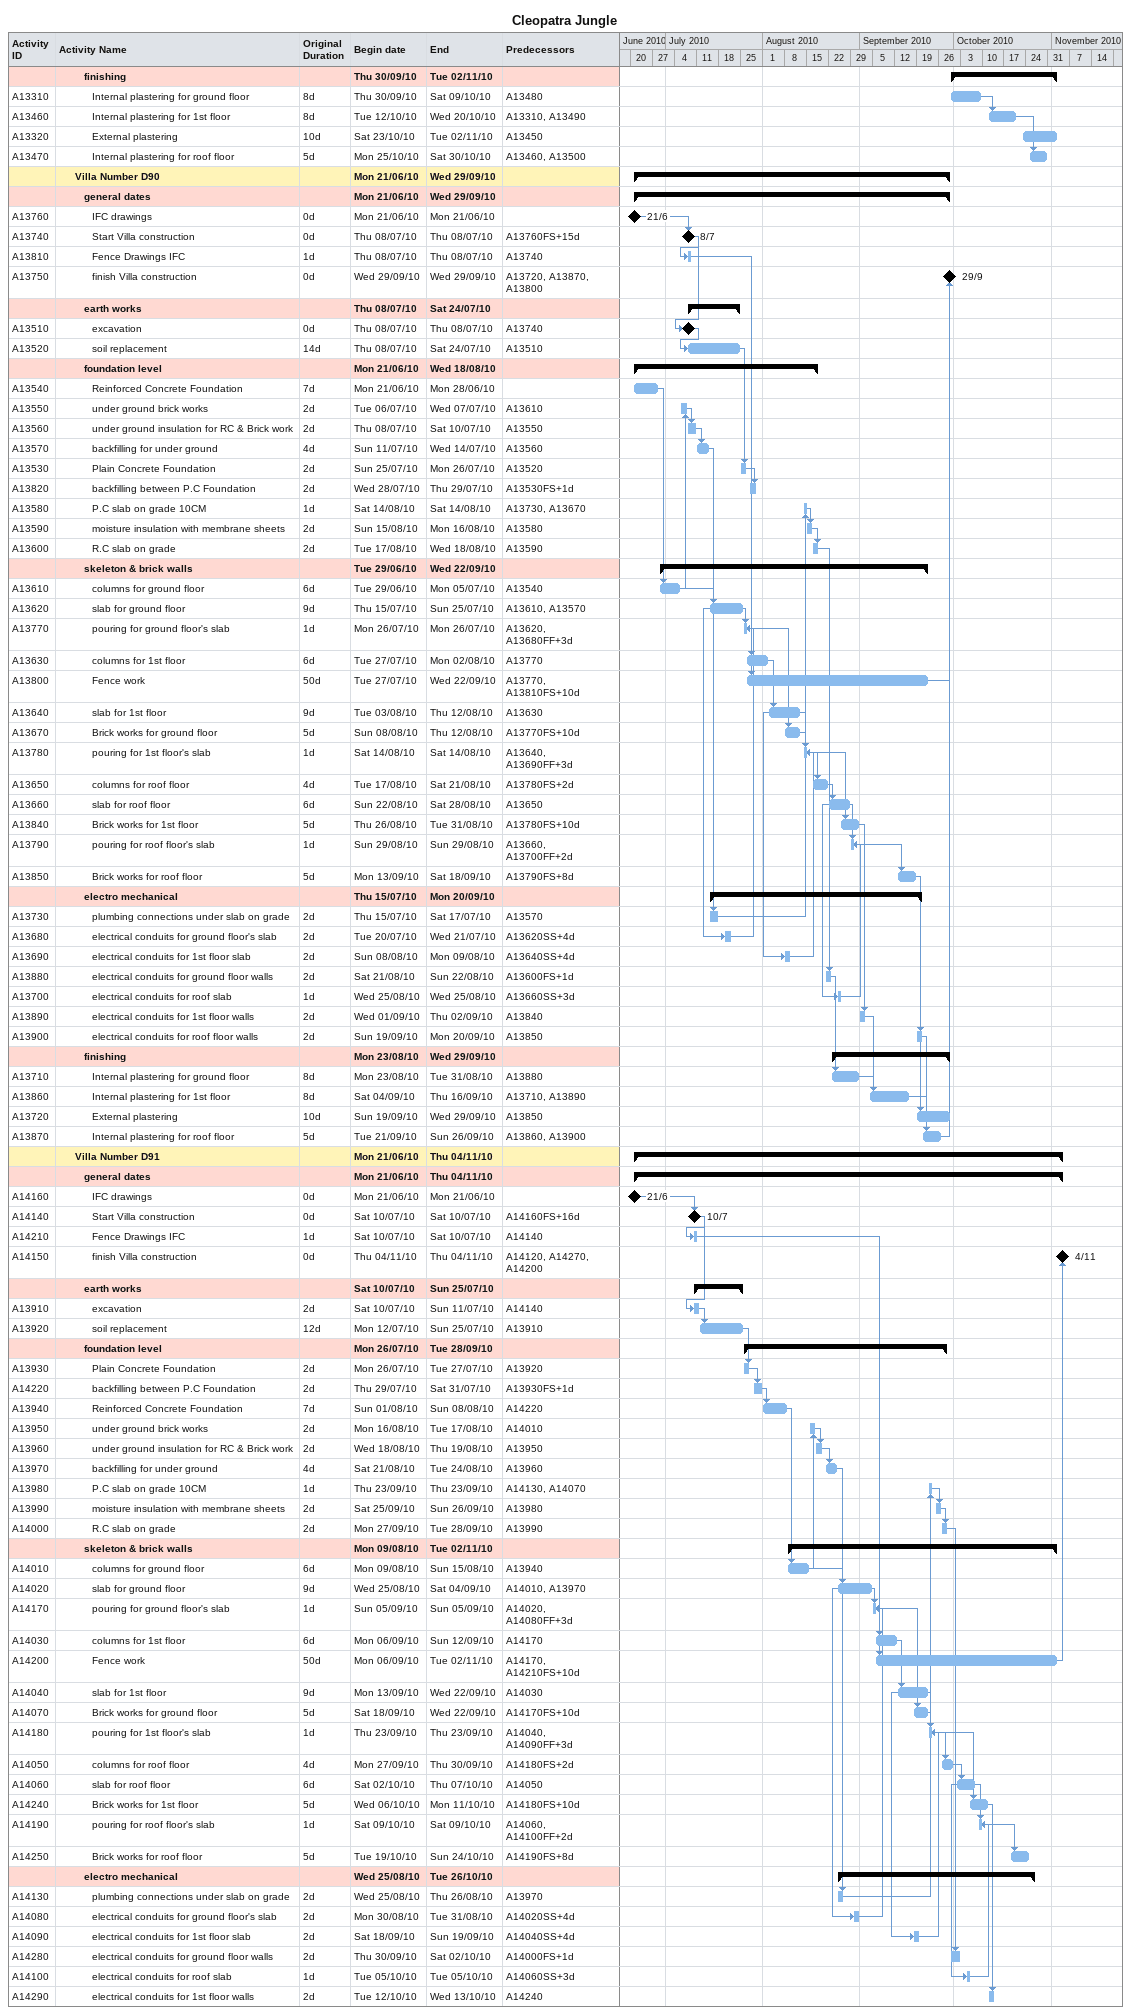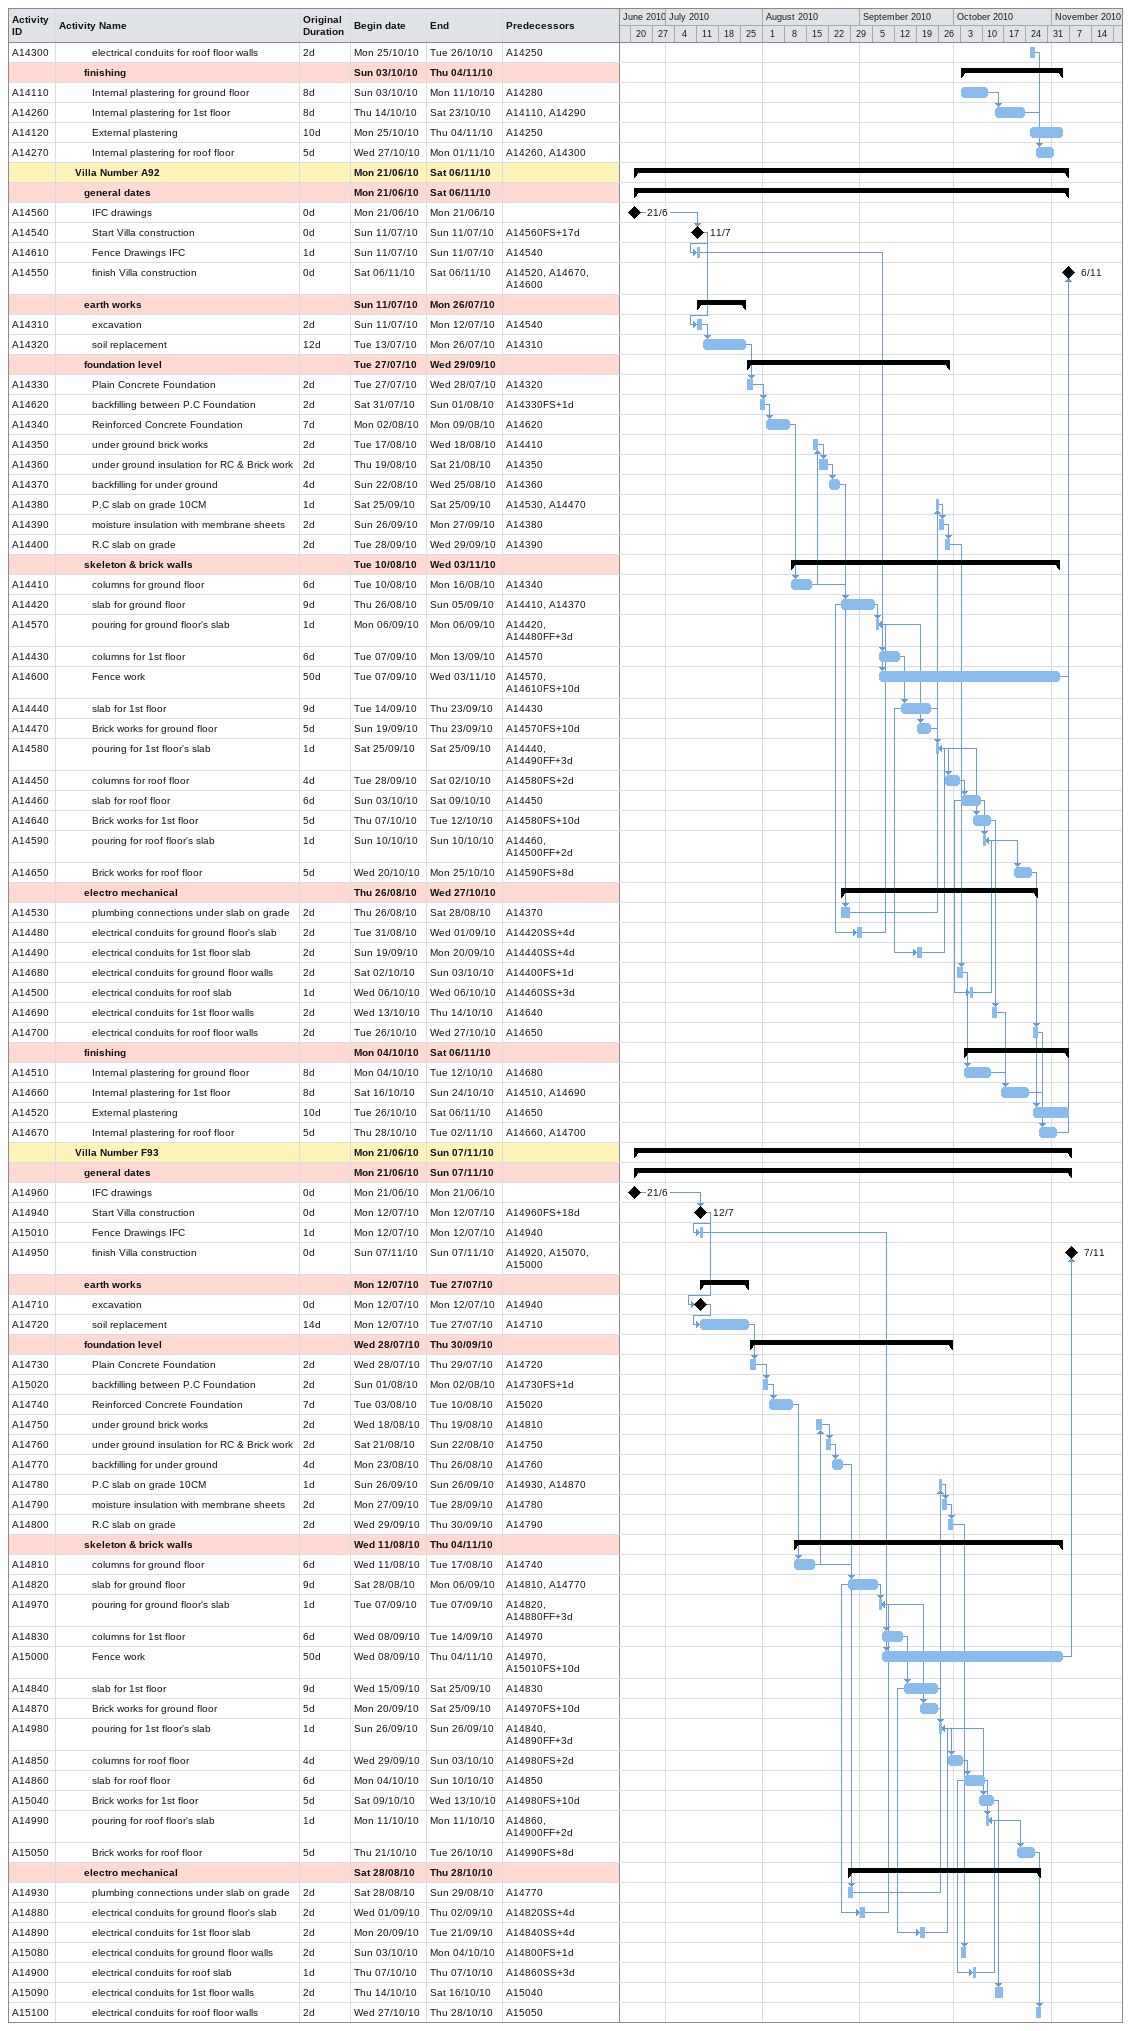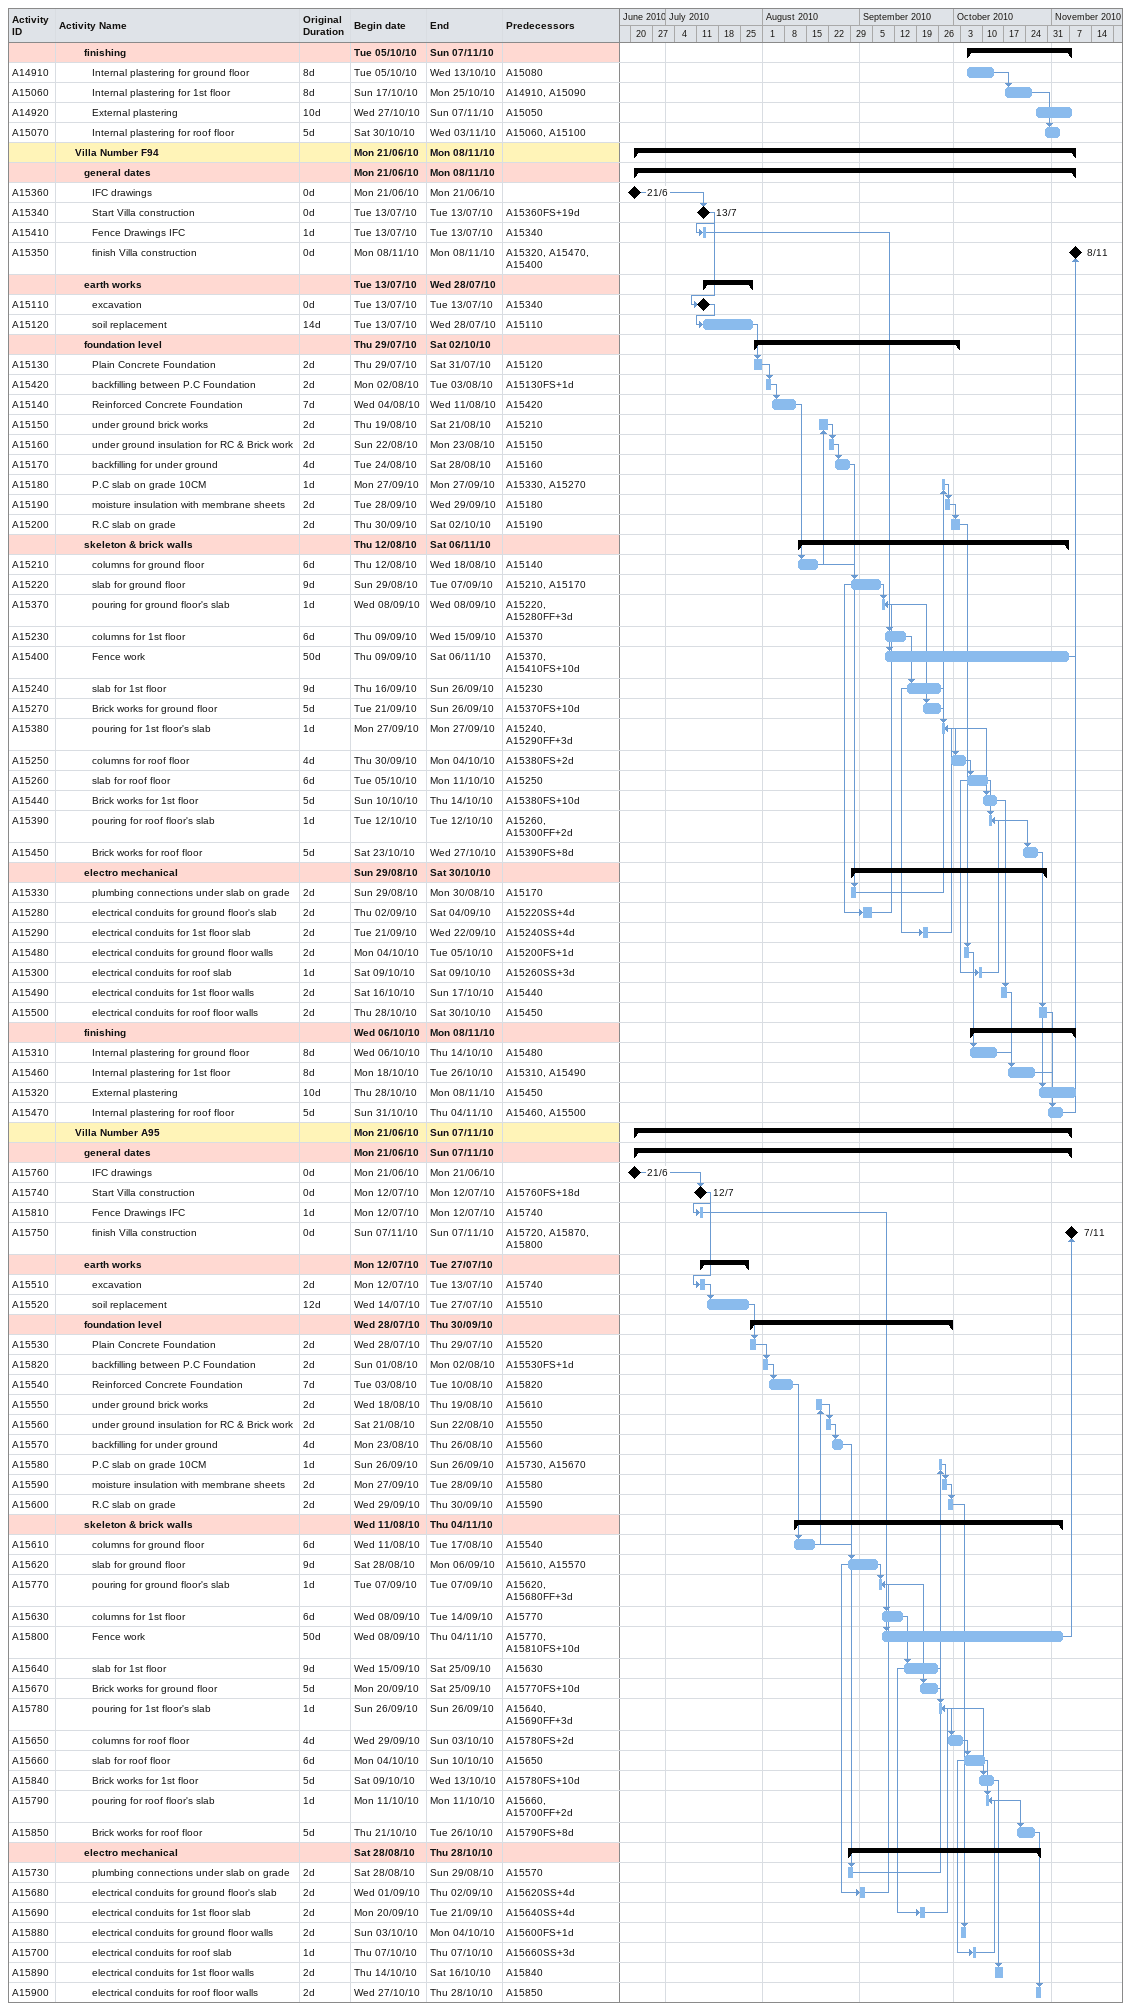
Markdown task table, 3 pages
Cleopatra Jungle

| ID | Level | Task | Original duration | Start | Finish | Predecessors |
|---|---|---|---|---|---|---|
|  | 4 | **finishing** |  | 2010-09-30 | 2010-11-02 |  |
| A13310 | 5 | Internal plastering for ground floor | 8d | 2010-09-30 | 2010-10-09 | A13480 |
| A13460 | 5 | Internal plastering for 1st floor | 8d | 2010-10-12 | 2010-10-20 | A13310, A13490 |
| A13320 | 5 | External plastering | 10d | 2010-10-23 | 2010-11-02 | A13450 |
| A13470 | 5 | Internal plastering for roof floor | 5d | 2010-10-25 | 2010-10-30 | A13460, A13500 |
|  | 3 | **Villa Number D90** |  | 2010-06-21 | 2010-09-29 |  |
|  | 4 | **general dates** |  | 2010-06-21 | 2010-09-29 |  |
| A13760 | 5 | IFC drawings | 0d | 2010-06-21 | 2010-06-21 |  |
| A13740 | 5 | Start Villa construction | 0d | 2010-07-08 | 2010-07-08 | A13760FS+15d |
| A13810 | 5 | Fence Drawings IFC | 1d | 2010-07-08 | 2010-07-08 | A13740 |
| A13750 | 5 | finish Villa construction | 0d | 2010-09-29 | 2010-09-29 | A13720, A13870, A13800 |
|  | 4 | **earth works** |  | 2010-07-08 | 2010-07-24 |  |
| A13510 | 5 | excavation | 0d | 2010-07-08 | 2010-07-08 | A13740 |
| A13520 | 5 | soil replacement | 14d | 2010-07-08 | 2010-07-24 | A13510 |
|  | 4 | **foundation level** |  | 2010-06-21 | 2010-08-18 |  |
| A13540 | 5 | Reinforced Concrete Foundation | 7d | 2010-06-21 | 2010-06-28 |  |
| A13550 | 5 | under ground brick works | 2d | 2010-07-06 | 2010-07-07 | A13610 |
| A13560 | 5 | under ground insulation for RC & Brick work | 2d | 2010-07-08 | 2010-07-10 | A13550 |
| A13570 | 5 | backfilling for under ground | 4d | 2010-07-11 | 2010-07-14 | A13560 |
| A13530 | 5 | Plain Concrete Foundation | 2d | 2010-07-25 | 2010-07-26 | A13520 |
| A13820 | 5 | backfilling between P.C Foundation | 2d | 2010-07-28 | 2010-07-29 | A13530FS+1d |
| A13580 | 5 | P.C slab on grade 10CM | 1d | 2010-08-14 | 2010-08-14 | A13730, A13670 |
| A13590 | 5 | moisture insulation with membrane sheets | 2d | 2010-08-15 | 2010-08-16 | A13580 |
| A13600 | 5 | R.C slab on grade | 2d | 2010-08-17 | 2010-08-18 | A13590 |
|  | 4 | **skeleton & brick walls** |  | 2010-06-29 | 2010-09-22 |  |
| A13610 | 5 | columns for ground floor | 6d | 2010-06-29 | 2010-07-05 | A13540 |
| A13620 | 5 | slab for ground floor | 9d | 2010-07-15 | 2010-07-25 | A13610, A13570 |
| A13770 | 5 | pouring for ground floor's slab | 1d | 2010-07-26 | 2010-07-26 | A13620, A13680FF+3d |
| A13630 | 5 | columns for 1st floor | 6d | 2010-07-27 | 2010-08-02 | A13770 |
| A13800 | 5 | Fence work | 50d | 2010-07-27 | 2010-09-22 | A13770, A13810FS+10d |
| A13640 | 5 | slab for 1st floor | 9d | 2010-08-03 | 2010-08-12 | A13630 |
| A13670 | 5 | Brick works for ground floor | 5d | 2010-08-08 | 2010-08-12 | A13770FS+10d |
| A13780 | 5 | pouring for 1st floor's slab | 1d | 2010-08-14 | 2010-08-14 | A13640, A13690FF+3d |
| A13650 | 5 | columns for roof floor | 4d | 2010-08-17 | 2010-08-21 | A13780FS+2d |
| A13660 | 5 | slab for roof floor | 6d | 2010-08-22 | 2010-08-28 | A13650 |
| A13840 | 5 | Brick works for 1st floor | 5d | 2010-08-26 | 2010-08-31 | A13780FS+10d |
| A13790 | 5 | pouring for roof floor's slab | 1d | 2010-08-29 | 2010-08-29 | A13660, A13700FF+2d |
| A13850 | 5 | Brick works for roof floor | 5d | 2010-09-13 | 2010-09-18 | A13790FS+8d |
|  | 4 | **electro mechanical** |  | 2010-07-15 | 2010-09-20 |  |
| A13730 | 5 | plumbing connections under slab on grade | 2d | 2010-07-15 | 2010-07-17 | A13570 |
| A13680 | 5 | electrical conduits for ground floor's slab | 2d | 2010-07-20 | 2010-07-21 | A13620SS+4d |
| A13690 | 5 | electrical conduits for 1st floor slab | 2d | 2010-08-08 | 2010-08-09 | A13640SS+4d |
| A13880 | 5 | electrical conduits for ground floor walls | 2d | 2010-08-21 | 2010-08-22 | A13600FS+1d |
| A13700 | 5 | electrical conduits for roof slab | 1d | 2010-08-25 | 2010-08-25 | A13660SS+3d |
| A13890 | 5 | electrical conduits for 1st floor walls | 2d | 2010-09-01 | 2010-09-02 | A13840 |
| A13900 | 5 | electrical conduits for roof floor walls | 2d | 2010-09-19 | 2010-09-20 | A13850 |
|  | 4 | **finishing** |  | 2010-08-23 | 2010-09-29 |  |
| A13710 | 5 | Internal plastering for ground floor | 8d | 2010-08-23 | 2010-08-31 | A13880 |
| A13860 | 5 | Internal plastering for 1st floor | 8d | 2010-09-04 | 2010-09-16 | A13710, A13890 |
| A13720 | 5 | External plastering | 10d | 2010-09-19 | 2010-09-29 | A13850 |
| A13870 | 5 | Internal plastering for roof floor | 5d | 2010-09-21 | 2010-09-26 | A13860, A13900 |
|  | 3 | **Villa Number D91** |  | 2010-06-21 | 2010-11-04 |  |
|  | 4 | **general dates** |  | 2010-06-21 | 2010-11-04 |  |
| A14160 | 5 | IFC drawings | 0d | 2010-06-21 | 2010-06-21 |  |
| A14140 | 5 | Start Villa construction | 0d | 2010-07-10 | 2010-07-10 | A14160FS+16d |
| A14210 | 5 | Fence Drawings IFC | 1d | 2010-07-10 | 2010-07-10 | A14140 |
| A14150 | 5 | finish Villa construction | 0d | 2010-11-04 | 2010-11-04 | A14120, A14270, A14200 |
|  | 4 | **earth works** |  | 2010-07-10 | 2010-07-25 |  |
| A13910 | 5 | excavation | 2d | 2010-07-10 | 2010-07-11 | A14140 |
| A13920 | 5 | soil replacement | 12d | 2010-07-12 | 2010-07-25 | A13910 |
|  | 4 | **foundation level** |  | 2010-07-26 | 2010-09-28 |  |
| A13930 | 5 | Plain Concrete Foundation | 2d | 2010-07-26 | 2010-07-27 | A13920 |
| A14220 | 5 | backfilling between P.C Foundation | 2d | 2010-07-29 | 2010-07-31 | A13930FS+1d |
| A13940 | 5 | Reinforced Concrete Foundation | 7d | 2010-08-01 | 2010-08-08 | A14220 |
| A13950 | 5 | under ground brick works | 2d | 2010-08-16 | 2010-08-17 | A14010 |
| A13960 | 5 | under ground insulation for RC & Brick work | 2d | 2010-08-18 | 2010-08-19 | A13950 |
| A13970 | 5 | backfilling for under ground | 4d | 2010-08-21 | 2010-08-24 | A13960 |
| A13980 | 5 | P.C slab on grade 10CM | 1d | 2010-09-23 | 2010-09-23 | A14130, A14070 |
| A13990 | 5 | moisture insulation with membrane sheets | 2d | 2010-09-25 | 2010-09-26 | A13980 |
| A14000 | 5 | R.C slab on grade | 2d | 2010-09-27 | 2010-09-28 | A13990 |
|  | 4 | **skeleton & brick walls** |  | 2010-08-09 | 2010-11-02 |  |
| A14010 | 5 | columns for ground floor | 6d | 2010-08-09 | 2010-08-15 | A13940 |
| A14020 | 5 | slab for ground floor | 9d | 2010-08-25 | 2010-09-04 | A14010, A13970 |
| A14170 | 5 | pouring for ground floor's slab | 1d | 2010-09-05 | 2010-09-05 | A14020, A14080FF+3d |
| A14030 | 5 | columns for 1st floor | 6d | 2010-09-06 | 2010-09-12 | A14170 |
| A14200 | 5 | Fence work | 50d | 2010-09-06 | 2010-11-02 | A14170, A14210FS+10d |
| A14040 | 5 | slab for 1st floor | 9d | 2010-09-13 | 2010-09-22 | A14030 |
| A14070 | 5 | Brick works for ground floor | 5d | 2010-09-18 | 2010-09-22 | A14170FS+10d |
| A14180 | 5 | pouring for 1st floor's slab | 1d | 2010-09-23 | 2010-09-23 | A14040, A14090FF+3d |
| A14050 | 5 | columns for roof floor | 4d | 2010-09-27 | 2010-09-30 | A14180FS+2d |
| A14060 | 5 | slab for roof floor | 6d | 2010-10-02 | 2010-10-07 | A14050 |
| A14240 | 5 | Brick works for 1st floor | 5d | 2010-10-06 | 2010-10-11 | A14180FS+10d |
| A14190 | 5 | pouring for roof floor's slab | 1d | 2010-10-09 | 2010-10-09 | A14060, A14100FF+2d |
| A14250 | 5 | Brick works for roof floor | 5d | 2010-10-19 | 2010-10-24 | A14190FS+8d |
|  | 4 | **electro mechanical** |  | 2010-08-25 | 2010-10-26 |  |
| A14130 | 5 | plumbing connections under slab on grade | 2d | 2010-08-25 | 2010-08-26 | A13970 |
| A14080 | 5 | electrical conduits for ground floor's slab | 2d | 2010-08-30 | 2010-08-31 | A14020SS+4d |
| A14090 | 5 | electrical conduits for 1st floor slab | 2d | 2010-09-18 | 2010-09-19 | A14040SS+4d |
| A14280 | 5 | electrical conduits for ground floor walls | 2d | 2010-09-30 | 2010-10-02 | A14000FS+1d |
| A14100 | 5 | electrical conduits for roof slab | 1d | 2010-10-05 | 2010-10-05 | A14060SS+3d |
| A14290 | 5 | electrical conduits for 1st floor walls | 2d | 2010-10-12 | 2010-10-13 | A14240 |
| A14300 | 5 | electrical conduits for roof floor walls | 2d | 2010-10-25 | 2010-10-26 | A14250 |
|  | 4 | **finishing** |  | 2010-10-03 | 2010-11-04 |  |
| A14110 | 5 | Internal plastering for ground floor | 8d | 2010-10-03 | 2010-10-11 | A14280 |
| A14260 | 5 | Internal plastering for 1st floor | 8d | 2010-10-14 | 2010-10-23 | A14110, A14290 |
| A14120 | 5 | External plastering | 10d | 2010-10-25 | 2010-11-04 | A14250 |
| A14270 | 5 | Internal plastering for roof floor | 5d | 2010-10-27 | 2010-11-01 | A14260, A14300 |
|  | 3 | **Villa Number A92** |  | 2010-06-21 | 2010-11-06 |  |
|  | 4 | **general dates** |  | 2010-06-21 | 2010-11-06 |  |
| A14560 | 5 | IFC drawings | 0d | 2010-06-21 | 2010-06-21 |  |
| A14540 | 5 | Start Villa construction | 0d | 2010-07-11 | 2010-07-11 | A14560FS+17d |
| A14610 | 5 | Fence Drawings IFC | 1d | 2010-07-11 | 2010-07-11 | A14540 |
| A14550 | 5 | finish Villa construction | 0d | 2010-11-06 | 2010-11-06 | A14520, A14670, A14600 |
|  | 4 | **earth works** |  | 2010-07-11 | 2010-07-26 |  |
| A14310 | 5 | excavation | 2d | 2010-07-11 | 2010-07-12 | A14540 |
| A14320 | 5 | soil replacement | 12d | 2010-07-13 | 2010-07-26 | A14310 |
|  | 4 | **foundation level** |  | 2010-07-27 | 2010-09-29 |  |
| A14330 | 5 | Plain Concrete Foundation | 2d | 2010-07-27 | 2010-07-28 | A14320 |
| A14620 | 5 | backfilling between P.C Foundation | 2d | 2010-07-31 | 2010-08-01 | A14330FS+1d |
| A14340 | 5 | Reinforced Concrete Foundation | 7d | 2010-08-02 | 2010-08-09 | A14620 |
| A14350 | 5 | under ground brick works | 2d | 2010-08-17 | 2010-08-18 | A14410 |
| A14360 | 5 | under ground insulation for RC & Brick work | 2d | 2010-08-19 | 2010-08-21 | A14350 |
| A14370 | 5 | backfilling for under ground | 4d | 2010-08-22 | 2010-08-25 | A14360 |
| A14380 | 5 | P.C slab on grade 10CM | 1d | 2010-09-25 | 2010-09-25 | A14530, A14470 |
| A14390 | 5 | moisture insulation with membrane sheets | 2d | 2010-09-26 | 2010-09-27 | A14380 |
| A14400 | 5 | R.C slab on grade | 2d | 2010-09-28 | 2010-09-29 | A14390 |
|  | 4 | **skeleton & brick walls** |  | 2010-08-10 | 2010-11-03 |  |
| A14410 | 5 | columns for ground floor | 6d | 2010-08-10 | 2010-08-16 | A14340 |
| A14420 | 5 | slab for ground floor | 9d | 2010-08-26 | 2010-09-05 | A14410, A14370 |
| A14570 | 5 | pouring for ground floor's slab | 1d | 2010-09-06 | 2010-09-06 | A14420, A14480FF+3d |
| A14430 | 5 | columns for 1st floor | 6d | 2010-09-07 | 2010-09-13 | A14570 |
| A14600 | 5 | Fence work | 50d | 2010-09-07 | 2010-11-03 | A14570, A14610FS+10d |
| A14440 | 5 | slab for 1st floor | 9d | 2010-09-14 | 2010-09-23 | A14430 |
| A14470 | 5 | Brick works for ground floor | 5d | 2010-09-19 | 2010-09-23 | A14570FS+10d |
| A14580 | 5 | pouring for 1st floor's slab | 1d | 2010-09-25 | 2010-09-25 | A14440, A14490FF+3d |
| A14450 | 5 | columns for roof floor | 4d | 2010-09-28 | 2010-10-02 | A14580FS+2d |
| A14460 | 5 | slab for roof floor | 6d | 2010-10-03 | 2010-10-09 | A14450 |
| A14640 | 5 | Brick works for 1st floor | 5d | 2010-10-07 | 2010-10-12 | A14580FS+10d |
| A14590 | 5 | pouring for roof floor's slab | 1d | 2010-10-10 | 2010-10-10 | A14460, A14500FF+2d |
| A14650 | 5 | Brick works for roof floor | 5d | 2010-10-20 | 2010-10-25 | A14590FS+8d |
|  | 4 | **electro mechanical** |  | 2010-08-26 | 2010-10-27 |  |
| A14530 | 5 | plumbing connections under slab on grade | 2d | 2010-08-26 | 2010-08-28 | A14370 |
| A14480 | 5 | electrical conduits for ground floor's slab | 2d | 2010-08-31 | 2010-09-01 | A14420SS+4d |
| A14490 | 5 | electrical conduits for 1st floor slab | 2d | 2010-09-19 | 2010-09-20 | A14440SS+4d |
| A14680 | 5 | electrical conduits for ground floor walls | 2d | 2010-10-02 | 2010-10-03 | A14400FS+1d |
| A14500 | 5 | electrical conduits for roof slab | 1d | 2010-10-06 | 2010-10-06 | A14460SS+3d |
| A14690 | 5 | electrical conduits for 1st floor walls | 2d | 2010-10-13 | 2010-10-14 | A14640 |
| A14700 | 5 | electrical conduits for roof floor walls | 2d | 2010-10-26 | 2010-10-27 | A14650 |
|  | 4 | **finishing** |  | 2010-10-04 | 2010-11-06 |  |
| A14510 | 5 | Internal plastering for ground floor | 8d | 2010-10-04 | 2010-10-12 | A14680 |
| A14660 | 5 | Internal plastering for 1st floor | 8d | 2010-10-16 | 2010-10-24 | A14510, A14690 |
| A14520 | 5 | External plastering | 10d | 2010-10-26 | 2010-11-06 | A14650 |
| A14670 | 5 | Internal plastering for roof floor | 5d | 2010-10-28 | 2010-11-02 | A14660, A14700 |
|  | 3 | **Villa Number F93** |  | 2010-06-21 | 2010-11-07 |  |
|  | 4 | **general dates** |  | 2010-06-21 | 2010-11-07 |  |
| A14960 | 5 | IFC drawings | 0d | 2010-06-21 | 2010-06-21 |  |
| A14940 | 5 | Start Villa construction | 0d | 2010-07-12 | 2010-07-12 | A14960FS+18d |
| A15010 | 5 | Fence Drawings IFC | 1d | 2010-07-12 | 2010-07-12 | A14940 |
| A14950 | 5 | finish Villa construction | 0d | 2010-11-07 | 2010-11-07 | A14920, A15070, A15000 |
|  | 4 | **earth works** |  | 2010-07-12 | 2010-07-27 |  |
| A14710 | 5 | excavation | 0d | 2010-07-12 | 2010-07-12 | A14940 |
| A14720 | 5 | soil replacement | 14d | 2010-07-12 | 2010-07-27 | A14710 |
|  | 4 | **foundation level** |  | 2010-07-28 | 2010-09-30 |  |
| A14730 | 5 | Plain Concrete Foundation | 2d | 2010-07-28 | 2010-07-29 | A14720 |
| A15020 | 5 | backfilling between P.C Foundation | 2d | 2010-08-01 | 2010-08-02 | A14730FS+1d |
| A14740 | 5 | Reinforced Concrete Foundation | 7d | 2010-08-03 | 2010-08-10 | A15020 |
| A14750 | 5 | under ground brick works | 2d | 2010-08-18 | 2010-08-19 | A14810 |
| A14760 | 5 | under ground insulation for RC & Brick work | 2d | 2010-08-21 | 2010-08-22 | A14750 |
| A14770 | 5 | backfilling for under ground | 4d | 2010-08-23 | 2010-08-26 | A14760 |
| A14780 | 5 | P.C slab on grade 10CM | 1d | 2010-09-26 | 2010-09-26 | A14930, A14870 |
| A14790 | 5 | moisture insulation with membrane sheets | 2d | 2010-09-27 | 2010-09-28 | A14780 |
| A14800 | 5 | R.C slab on grade | 2d | 2010-09-29 | 2010-09-30 | A14790 |
|  | 4 | **skeleton & brick walls** |  | 2010-08-11 | 2010-11-04 |  |
| A14810 | 5 | columns for ground floor | 6d | 2010-08-11 | 2010-08-17 | A14740 |
| A14820 | 5 | slab for ground floor | 9d | 2010-08-28 | 2010-09-06 | A14810, A14770 |
| A14970 | 5 | pouring for ground floor's slab | 1d | 2010-09-07 | 2010-09-07 | A14820, A14880FF+3d |
| A14830 | 5 | columns for 1st floor | 6d | 2010-09-08 | 2010-09-14 | A14970 |
| A15000 | 5 | Fence work | 50d | 2010-09-08 | 2010-11-04 | A14970, A15010FS+10d |
| A14840 | 5 | slab for 1st floor | 9d | 2010-09-15 | 2010-09-25 | A14830 |
| A14870 | 5 | Brick works for ground floor | 5d | 2010-09-20 | 2010-09-25 | A14970FS+10d |
| A14980 | 5 | pouring for 1st floor's slab | 1d | 2010-09-26 | 2010-09-26 | A14840, A14890FF+3d |
| A14850 | 5 | columns for roof floor | 4d | 2010-09-29 | 2010-10-03 | A14980FS+2d |
| A14860 | 5 | slab for roof floor | 6d | 2010-10-04 | 2010-10-10 | A14850 |
| A15040 | 5 | Brick works for 1st floor | 5d | 2010-10-09 | 2010-10-13 | A14980FS+10d |
| A14990 | 5 | pouring for roof floor's slab | 1d | 2010-10-11 | 2010-10-11 | A14860, A14900FF+2d |
| A15050 | 5 | Brick works for roof floor | 5d | 2010-10-21 | 2010-10-26 | A14990FS+8d |
|  | 4 | **electro mechanical** |  | 2010-08-28 | 2010-10-28 |  |
| A14930 | 5 | plumbing connections under slab on grade | 2d | 2010-08-28 | 2010-08-29 | A14770 |
| A14880 | 5 | electrical conduits for ground floor's slab | 2d | 2010-09-01 | 2010-09-02 | A14820SS+4d |
| A14890 | 5 | electrical conduits for 1st floor slab | 2d | 2010-09-20 | 2010-09-21 | A14840SS+4d |
| A15080 | 5 | electrical conduits for ground floor walls | 2d | 2010-10-03 | 2010-10-04 | A14800FS+1d |
| A14900 | 5 | electrical conduits for roof slab | 1d | 2010-10-07 | 2010-10-07 | A14860SS+3d |
| A15090 | 5 | electrical conduits for 1st floor walls | 2d | 2010-10-14 | 2010-10-16 | A15040 |
| A15100 | 5 | electrical conduits for roof floor walls | 2d | 2010-10-27 | 2010-10-28 | A15050 |
|  | 4 | **finishing** |  | 2010-10-05 | 2010-11-07 |  |
| A14910 | 5 | Internal plastering for ground floor | 8d | 2010-10-05 | 2010-10-13 | A15080 |
| A15060 | 5 | Internal plastering for 1st floor | 8d | 2010-10-17 | 2010-10-25 | A14910, A15090 |
| A14920 | 5 | External plastering | 10d | 2010-10-27 | 2010-11-07 | A15050 |
| A15070 | 5 | Internal plastering for roof floor | 5d | 2010-10-30 | 2010-11-03 | A15060, A15100 |
|  | 3 | **Villa Number F94** |  | 2010-06-21 | 2010-11-08 |  |
|  | 4 | **general dates** |  | 2010-06-21 | 2010-11-08 |  |
| A15360 | 5 | IFC drawings | 0d | 2010-06-21 | 2010-06-21 |  |
| A15340 | 5 | Start Villa construction | 0d | 2010-07-13 | 2010-07-13 | A15360FS+19d |
| A15410 | 5 | Fence Drawings IFC | 1d | 2010-07-13 | 2010-07-13 | A15340 |
| A15350 | 5 | finish Villa construction | 0d | 2010-11-08 | 2010-11-08 | A15320, A15470, A15400 |
|  | 4 | **earth works** |  | 2010-07-13 | 2010-07-28 |  |
| A15110 | 5 | excavation | 0d | 2010-07-13 | 2010-07-13 | A15340 |
| A15120 | 5 | soil replacement | 14d | 2010-07-13 | 2010-07-28 | A15110 |
|  | 4 | **foundation level** |  | 2010-07-29 | 2010-10-02 |  |
| A15130 | 5 | Plain Concrete Foundation | 2d | 2010-07-29 | 2010-07-31 | A15120 |
| A15420 | 5 | backfilling between P.C Foundation | 2d | 2010-08-02 | 2010-08-03 | A15130FS+1d |
| A15140 | 5 | Reinforced Concrete Foundation | 7d | 2010-08-04 | 2010-08-11 | A15420 |
| A15150 | 5 | under ground brick works | 2d | 2010-08-19 | 2010-08-21 | A15210 |
| A15160 | 5 | under ground insulation for RC & Brick work | 2d | 2010-08-22 | 2010-08-23 | A15150 |
| A15170 | 5 | backfilling for under ground | 4d | 2010-08-24 | 2010-08-28 | A15160 |
| A15180 | 5 | P.C slab on grade 10CM | 1d | 2010-09-27 | 2010-09-27 | A15330, A15270 |
| A15190 | 5 | moisture insulation with membrane sheets | 2d | 2010-09-28 | 2010-09-29 | A15180 |
| A15200 | 5 | R.C slab on grade | 2d | 2010-09-30 | 2010-10-02 | A15190 |
|  | 4 | **skeleton & brick walls** |  | 2010-08-12 | 2010-11-06 |  |
| A15210 | 5 | columns for ground floor | 6d | 2010-08-12 | 2010-08-18 | A15140 |
| A15220 | 5 | slab for ground floor | 9d | 2010-08-29 | 2010-09-07 | A15210, A15170 |
| A15370 | 5 | pouring for ground floor's slab | 1d | 2010-09-08 | 2010-09-08 | A15220, A15280FF+3d |
| A15230 | 5 | columns for 1st floor | 6d | 2010-09-09 | 2010-09-15 | A15370 |
| A15400 | 5 | Fence work | 50d | 2010-09-09 | 2010-11-06 | A15370, A15410FS+10d |
| A15240 | 5 | slab for 1st floor | 9d | 2010-09-16 | 2010-09-26 | A15230 |
| A15270 | 5 | Brick works for ground floor | 5d | 2010-09-21 | 2010-09-26 | A15370FS+10d |
| A15380 | 5 | pouring for 1st floor's slab | 1d | 2010-09-27 | 2010-09-27 | A15240, A15290FF+3d |
| A15250 | 5 | columns for roof floor | 4d | 2010-09-30 | 2010-10-04 | A15380FS+2d |
| A15260 | 5 | slab for roof floor | 6d | 2010-10-05 | 2010-10-11 | A15250 |
| A15440 | 5 | Brick works for 1st floor | 5d | 2010-10-10 | 2010-10-14 | A15380FS+10d |
| A15390 | 5 | pouring for roof floor's slab | 1d | 2010-10-12 | 2010-10-12 | A15260, A15300FF+2d |
| A15450 | 5 | Brick works for roof floor | 5d | 2010-10-23 | 2010-10-27 | A15390FS+8d |
|  | 4 | **electro mechanical** |  | 2010-08-29 | 2010-10-30 |  |
| A15330 | 5 | plumbing connections under slab on grade | 2d | 2010-08-29 | 2010-08-30 | A15170 |
| A15280 | 5 | electrical conduits for ground floor's slab | 2d | 2010-09-02 | 2010-09-04 | A15220SS+4d |
| A15290 | 5 | electrical conduits for 1st floor slab | 2d | 2010-09-21 | 2010-09-22 | A15240SS+4d |
| A15480 | 5 | electrical conduits for ground floor walls | 2d | 2010-10-04 | 2010-10-05 | A15200FS+1d |
| A15300 | 5 | electrical conduits for roof slab | 1d | 2010-10-09 | 2010-10-09 | A15260SS+3d |
| A15490 | 5 | electrical conduits for 1st floor walls | 2d | 2010-10-16 | 2010-10-17 | A15440 |
| A15500 | 5 | electrical conduits for roof floor walls | 2d | 2010-10-28 | 2010-10-30 | A15450 |
|  | 4 | **finishing** |  | 2010-10-06 | 2010-11-08 |  |
| A15310 | 5 | Internal plastering for ground floor | 8d | 2010-10-06 | 2010-10-14 | A15480 |
| A15460 | 5 | Internal plastering for 1st floor | 8d | 2010-10-18 | 2010-10-26 | A15310, A15490 |
| A15320 | 5 | External plastering | 10d | 2010-10-28 | 2010-11-08 | A15450 |
| A15470 | 5 | Internal plastering for roof floor | 5d | 2010-10-31 | 2010-11-04 | A15460, A15500 |
|  | 3 | **Villa Number A95** |  | 2010-06-21 | 2010-11-07 |  |
|  | 4 | **general dates** |  | 2010-06-21 | 2010-11-07 |  |
| A15760 | 5 | IFC drawings | 0d | 2010-06-21 | 2010-06-21 |  |
| A15740 | 5 | Start Villa construction | 0d | 2010-07-12 | 2010-07-12 | A15760FS+18d |
| A15810 | 5 | Fence Drawings IFC | 1d | 2010-07-12 | 2010-07-12 | A15740 |
| A15750 | 5 | finish Villa construction | 0d | 2010-11-07 | 2010-11-07 | A15720, A15870, A15800 |
|  | 4 | **earth works** |  | 2010-07-12 | 2010-07-27 |  |
| A15510 | 5 | excavation | 2d | 2010-07-12 | 2010-07-13 | A15740 |
| A15520 | 5 | soil replacement | 12d | 2010-07-14 | 2010-07-27 | A15510 |
|  | 4 | **foundation level** |  | 2010-07-28 | 2010-09-30 |  |
| A15530 | 5 | Plain Concrete Foundation | 2d | 2010-07-28 | 2010-07-29 | A15520 |
| A15820 | 5 | backfilling between P.C Foundation | 2d | 2010-08-01 | 2010-08-02 | A15530FS+1d |
| A15540 | 5 | Reinforced Concrete Foundation | 7d | 2010-08-03 | 2010-08-10 | A15820 |
| A15550 | 5 | under ground brick works | 2d | 2010-08-18 | 2010-08-19 | A15610 |
| A15560 | 5 | under ground insulation for RC & Brick work | 2d | 2010-08-21 | 2010-08-22 | A15550 |
| A15570 | 5 | backfilling for under ground | 4d | 2010-08-23 | 2010-08-26 | A15560 |
| A15580 | 5 | P.C slab on grade 10CM | 1d | 2010-09-26 | 2010-09-26 | A15730, A15670 |
| A15590 | 5 | moisture insulation with membrane sheets | 2d | 2010-09-27 | 2010-09-28 | A15580 |
| A15600 | 5 | R.C slab on grade | 2d | 2010-09-29 | 2010-09-30 | A15590 |
|  | 4 | **skeleton & brick walls** |  | 2010-08-11 | 2010-11-04 |  |
| A15610 | 5 | columns for ground floor | 6d | 2010-08-11 | 2010-08-17 | A15540 |
| A15620 | 5 | slab for ground floor | 9d | 2010-08-28 | 2010-09-06 | A15610, A15570 |
| A15770 | 5 | pouring for ground floor's slab | 1d | 2010-09-07 | 2010-09-07 | A15620, A15680FF+3d |
| A15630 | 5 | columns for 1st floor | 6d | 2010-09-08 | 2010-09-14 | A15770 |
| A15800 | 5 | Fence work | 50d | 2010-09-08 | 2010-11-04 | A15770, A15810FS+10d |
| A15640 | 5 | slab for 1st floor | 9d | 2010-09-15 | 2010-09-25 | A15630 |
| A15670 | 5 | Brick works for ground floor | 5d | 2010-09-20 | 2010-09-25 | A15770FS+10d |
| A15780 | 5 | pouring for 1st floor's slab | 1d | 2010-09-26 | 2010-09-26 | A15640, A15690FF+3d |
| A15650 | 5 | columns for roof floor | 4d | 2010-09-29 | 2010-10-03 | A15780FS+2d |
| A15660 | 5 | slab for roof floor | 6d | 2010-10-04 | 2010-10-10 | A15650 |
| A15840 | 5 | Brick works for 1st floor | 5d | 2010-10-09 | 2010-10-13 | A15780FS+10d |
| A15790 | 5 | pouring for roof floor's slab | 1d | 2010-10-11 | 2010-10-11 | A15660, A15700FF+2d |
| A15850 | 5 | Brick works for roof floor | 5d | 2010-10-21 | 2010-10-26 | A15790FS+8d |
|  | 4 | **electro mechanical** |  | 2010-08-28 | 2010-10-28 |  |
| A15730 | 5 | plumbing connections under slab on grade | 2d | 2010-08-28 | 2010-08-29 | A15570 |
| A15680 | 5 | electrical conduits for ground floor's slab | 2d | 2010-09-01 | 2010-09-02 | A15620SS+4d |
| A15690 | 5 | electrical conduits for 1st floor slab | 2d | 2010-09-20 | 2010-09-21 | A15640SS+4d |
| A15880 | 5 | electrical conduits for ground floor walls | 2d | 2010-10-03 | 2010-10-04 | A15600FS+1d |
| A15700 | 5 | electrical conduits for roof slab | 1d | 2010-10-07 | 2010-10-07 | A15660SS+3d |
| A15890 | 5 | electrical conduits for 1st floor walls | 2d | 2010-10-14 | 2010-10-16 | A15840 |
| A15900 | 5 | electrical conduits for roof floor walls | 2d | 2010-10-27 | 2010-10-28 | A15850 |
